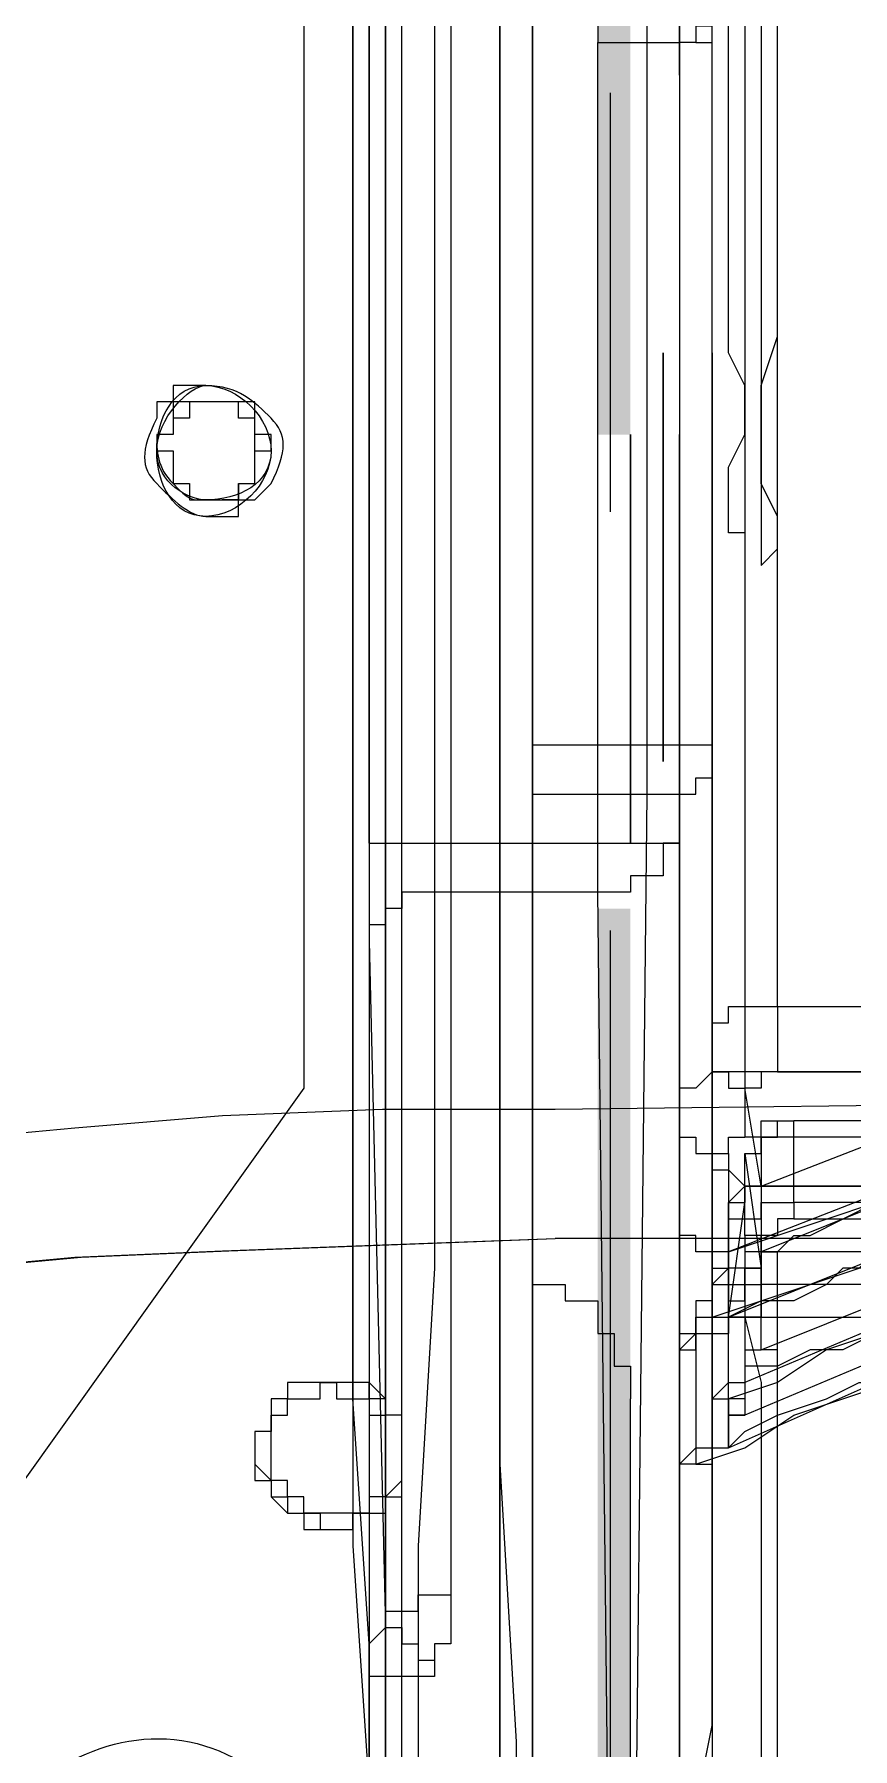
# Model space of a CAD drawing. Header units: millimetres. Extents: x 25083 to 52777, y 24772 to 45779.
# Drawn here: x 49404.81 to 49423.42, y 36092.77 to 36131.73 of the extents above; entities that cross this region are included whole.
import ezdxf

# ---------------------------------------------------------------- set-up
doc = ezdxf.new("R2010")
doc.units = ezdxf.units.MM
doc.layers.add('小车', color=7, linetype='Continuous')

# ---------------------------------------------------------------- blocks, each defined once
blk = doc.blocks.new('zw$D2F4')
h = blk.add_hatch(color=7)
edge = h.paths.add_edge_path(flags=0)
edge.add_spline(control_points=[(528.444, 242.126), (528.444, 242.126), (528.444, 252.524), (528.444, 252.524), (528.444, 252.524), (527.701, 252.524), (527.701, 252.524), (527.701, 252.524), (527.701, 242.126), (527.701, 242.126), (527.701, 242.126), (528.444, 242.126), (528.444, 242.126), (528.444, 242.126), (528.444, 242.126), (528.444, 242.126)], knot_values=[0, 0, 0, 0, 1, 1, 1, 2, 2, 2, 3, 3, 3, 4, 4, 4, 5, 5, 5, 5], degree=3, periodic=0)
edge = h.paths.add_edge_path(flags=0)
edge.add_spline(control_points=[(528.444, 263.294), (528.444, 263.294), (528.444, 295.23), (528.444, 295.23), (528.444, 295.23), (527.701, 295.23), (527.701, 295.23), (527.701, 295.23), (527.701, 263.294), (527.701, 263.294), (527.701, 263.294), (528.444, 263.294), (528.444, 263.294), (528.444, 263.294), (528.444, 263.294), (528.444, 263.294)], knot_values=[0, 0, 0, 0, 1, 1, 1, 2, 2, 2, 3, 3, 3, 4, 4, 4, 5, 5, 5, 5], degree=3, periodic=0)
edge = h.paths.add_edge_path(flags=0)
edge.add_spline(control_points=[(528.444, 306), (528.444, 306), (528.444, 316.398), (528.444, 316.398), (528.444, 316.398), (527.701, 316.398), (527.701, 316.398), (527.701, 316.398), (527.701, 306), (527.701, 306), (527.701, 306), (528.444, 306), (528.444, 306), (528.444, 306), (528.444, 306), (528.444, 306)], knot_values=[0, 0, 0, 0, 1, 1, 1, 2, 2, 2, 3, 3, 3, 4, 4, 4, 5, 5, 5, 5], degree=3, periodic=0)
edge = h.paths.add_edge_path(flags=0)
edge.add_spline(control_points=[(528.444, 327.167), (528.444, 327.167), (528.444, 359.104), (528.444, 359.104), (528.444, 359.104), (527.701, 359.104), (527.701, 359.104), (527.701, 359.104), (527.701, 327.167), (527.701, 327.167), (527.701, 327.167), (528.444, 327.167), (528.444, 327.167), (528.444, 327.167), (528.444, 327.167), (528.444, 327.167)], knot_values=[0, 0, 0, 0, 1, 1, 1, 2, 2, 2, 3, 3, 3, 4, 4, 4, 5, 5, 5, 5], degree=3, periodic=0)
h = blk.add_hatch(color=7)
edge = h.paths.add_edge_path(flags=0)
edge.add_spline(control_points=[(528.444, 114.007), (528.444, 114.007), (528.444, 124.777), (528.444, 124.777), (528.444, 124.777), (527.701, 124.777), (527.701, 124.777), (527.701, 124.777), (527.701, 114.007), (527.701, 114.007), (527.701, 114.007), (528.444, 114.007), (528.444, 114.007), (528.444, 114.007), (528.444, 114.007), (528.444, 114.007)], knot_values=[0, 0, 0, 0, 1, 1, 1, 2, 2, 2, 3, 3, 3, 4, 4, 4, 5, 5, 5, 5], degree=3, periodic=0)
edge = h.paths.add_edge_path(flags=0)
edge.add_spline(control_points=[(528.444, 135.546), (528.444, 135.546), (528.444, 167.483), (528.444, 167.483), (528.444, 167.483), (527.701, 167.483), (527.701, 167.483), (527.701, 167.483), (527.701, 135.546), (527.701, 135.546), (527.701, 135.546), (528.444, 135.546), (528.444, 135.546), (528.444, 135.546), (528.444, 135.546), (528.444, 135.546)], knot_values=[0, 0, 0, 0, 1, 1, 1, 2, 2, 2, 3, 3, 3, 4, 4, 4, 5, 5, 5, 5], degree=3, periodic=0)
edge = h.paths.add_edge_path(flags=0)
edge.add_spline(control_points=[(528.444, 177.881), (528.444, 177.881), (528.444, 188.65), (528.444, 188.65), (528.444, 188.65), (527.701, 188.65), (527.701, 188.65), (527.701, 188.65), (527.701, 177.881), (527.701, 177.881), (527.701, 177.881), (528.444, 177.881), (528.444, 177.881), (528.444, 177.881), (528.444, 177.881), (528.444, 177.881)], knot_values=[0, 0, 0, 0, 1, 1, 1, 2, 2, 2, 3, 3, 3, 4, 4, 4, 5, 5, 5, 5], degree=3, periodic=0)
edge = h.paths.add_edge_path(flags=0)
edge.add_spline(control_points=[(528.444, 199.42), (528.444, 199.42), (528.444, 231.357), (528.444, 231.357), (528.444, 231.357), (527.701, 231.357), (527.701, 231.357), (527.701, 231.357), (527.701, 199.42), (527.701, 199.42), (527.701, 199.42), (528.444, 199.42), (528.444, 199.42), (528.444, 199.42), (528.444, 199.42), (528.444, 199.42)], knot_values=[0, 0, 0, 0, 1, 1, 1, 2, 2, 2, 3, 3, 3, 4, 4, 4, 5, 5, 5, 5], degree=3, periodic=0)
at = {"color": 7, "lineweight": 5}
for points in [[(522.502, 371.359), (522.502, 360.59), (522.131, 355.391), (522.131, 216.874), (522.502, 211.303), (522.502, 210.932), (522.502, 201.277)], [(522.502, 201.277), (522.502, 205.362), (522.873, 206.476), (522.873, 361.704), (522.873, 362.075), (522.873, 366.903), (522.502, 367.274), (522.502, 371.359)], [(525.844, 201.277), (525.844, 207.59), (525.473, 210.932), (525.473, 355.391), (525.473, 360.59), (525.473, 363.932), (525.844, 366.531), (525.844, 371.359)], [(525.844, 371.359), (525.844, 367.274), (526.216, 365.417), (526.216, 217.616), (526.216, 212.046), (526.216, 208.704), (525.844, 206.476), (525.844, 201.277)], [(522.502, 205.362), (522.502, 214.645), (522.131, 220.216), (522.131, 350.192), (522.502, 356.876), (522.502, 359.847), (522.502, 367.274)], [(522.502, 367.274), (522.502, 363.189), (522.873, 361.704), (522.873, 215.76), (522.873, 213.16), (522.873, 210.189), (522.502, 210.189), (522.502, 205.362)], [(523.616, 206.476), (523.616, 209.075), (523.245, 210.189), (523.245, 356.133), (523.245, 358.733), (523.245, 361.704), (523.616, 363.56), (523.616, 366.531)], [(523.616, 366.531), (523.616, 352.048), (523.988, 350.192), (523.988, 223.187), (523.616, 216.874), (523.616, 213.903), (523.616, 206.476)], [(522.502, 365.046), (522.502, 202.391)], [(521.017, 343.136), (521.017, 227.272)], [(526.216, 235.07), (526.216, 339.793)], [(522.502, 232.842), (522.502, 337.937)], [(524.359, 337.937), (524.359, 232.842)], [(525.473, 232.842), (525.473, 337.937)], [(525.473, 337.937), (525.473, 232.842)], [(531.043, 286.689), (531.043, 239.898), (530.672, 239.898), (530.672, 241.383), (531.043, 242.126), (531.043, 243.24), (530.672, 243.983), (530.672, 285.946)], [(531.415, 285.946), (531.415, 239.155), (531.786, 239.527), (531.786, 240.269), (531.415, 241.012), (531.415, 243.24), (531.786, 244.354), (531.786, 286.689)], [(525.473, 262.922), (525.473, 218.73), (525.844, 212.417), (525.844, 203.133)], [(525.844, 206.104), (526.216, 211.303), (526.216, 262.179)], [(526.216, 262.179), (526.216, 235.07)], [(531.786, 229.128), (531.786, 251.781), (532.157, 254.381)], [(528.815, 253.267), (528.815, 235.07)], [(530.301, 228.014), (530.301, 253.638)], [(530.301, 235.07), (530.301, 253.267)], [(531.043, 252.524), (531.043, 227.643)], [(529.558, 250.296), (529.558, 251.781)], [(529.558, 251.781), (529.558, 226.529)], [(529.929, 251.781), (529.929, 251.039), (530.301, 251.039), (530.301, 251.41)], [(527.701, 251.41), (527.701, 251.039)], [(529.558, 251.039), (529.558, 251.41)], [(530.301, 251.41), (529.929, 251.41), (529.929, 251.039), (529.558, 251.039), (529.558, 250.667), (529.558, 250.296)], [(527.701, 232.842), (527.701, 251.039)], [(527.701, 251.039), (529.187, 251.039), (529.558, 251.039)], [(529.558, 251.039), (529.558, 232.842)], [(529.558, 251.039), (529.558, 250.296)], [(529.187, 234.699), (529.187, 240.641), (529.187, 241.383), (529.187, 243.983)], [(529.187, 243.983), (529.187, 237.67), (529.187, 236.927), (529.187, 234.699)], [(530.301, 243.983), (530.301, 236.184), (530.301, 235.813), (530.301, 234.699)], [(530.301, 234.699), (530.301, 242.497), (530.301, 243.983)], [(518.789, 243.24), (518.046, 243.24), (518.046, 242.869), (517.674, 242.869), (517.674, 242.497)], [(518.789, 242.869), (518.046, 242.869), (518.046, 242.497), (518.046, 242.126), (517.674, 242.126), (517.674, 241.755), (518.046, 241.755), (518.046, 241.012), (518.417, 241.012), (518.417, 240.641), (518.789, 240.641)], [(518.417, 242.869), (518.417, 242.497), (518.046, 242.497)], [(518.789, 242.869), (518.417, 242.869)], [(519.903, 242.126), (519.903, 242.497), (519.531, 242.497), (519.531, 242.869), (519.16, 242.869), (518.789, 242.869)], [(518.789, 240.641), (519.531, 240.641), (519.531, 241.012), (519.903, 241.012), (519.903, 241.383), (519.903, 241.755), (520.274, 241.755), (520.274, 242.126), (519.903, 242.126), (519.903, 242.869), (518.789, 242.869)], [(519.903, 241.383), (519.903, 242.126)], [(528.444, 232.842), (528.444, 238.784), (528.444, 239.527), (528.444, 242.126)], [(528.444, 242.126), (528.444, 235.813), (528.444, 235.07), (528.444, 232.842)], [(529.558, 242.126), (529.558, 234.328), (529.558, 233.956), (529.558, 232.842)], [(529.558, 232.842), (529.558, 240.641), (529.558, 242.126)], [(519.531, 240.641), (519.531, 241.012), (519.903, 241.012), (519.903, 241.383)], [(526.216, 241.383), (526.216, 237.298)], [(526.216, 237.298), (526.216, 241.383)], [(518.789, 240.269), (519.531, 240.269), (519.531, 240.641), (519.903, 240.641), (520.274, 241.012)], [(519.531, 241.012), (519.531, 240.641), (519.16, 240.641)], [(526.216, 241.012), (526.216, 238.784), (526.216, 237.67)], [(526.216, 237.67), (526.216, 239.527), (526.216, 241.012)], [(526.216, 237.298), (526.216, 239.898), (526.216, 241.012)], [(526.216, 241.012), (526.216, 238.784), (526.216, 237.298)], [(529.187, 241.012), (529.187, 238.412), (529.187, 238.041), (529.187, 237.298)], [(529.187, 237.298), (529.187, 240.269), (529.187, 241.012)], [(518.789, 240.641), (519.531, 240.641)], [(525.473, 235.442), (525.473, 239.527)], [(525.473, 239.527), (525.473, 235.442)], [(525.473, 235.442), (525.473, 238.041), (525.473, 239.155)], [(525.473, 239.155), (525.473, 236.927), (525.473, 236.556), (525.473, 235.442)], [(528.444, 239.155), (528.444, 236.556), (528.444, 236.184), (528.444, 235.442)], [(528.444, 235.442), (528.444, 238.412), (528.444, 239.155)], [(528.815, 235.07), (526.216, 235.07)], [(526.216, 233.956), (526.216, 235.07)], [(530.301, 235.07), (529.558, 235.07), (529.187, 235.07), (528.815, 235.07)], [(528.815, 235.07), (528.815, 233.956)], [(528.815, 233.956), (529.929, 233.956), (529.929, 234.328), (530.301, 234.328), (530.301, 235.07)], [(530.301, 235.07), (530.301, 200.534)], [(526.216, 233.956), (526.216, 221.33)], [(526.216, 233.956), (528.815, 233.956)], [(526.216, 199.048), (526.216, 233.956)], [(528.815, 233.956), (528.444, 199.048)], [(522.502, 232.842), (523.616, 232.842), (524.359, 232.842)], [(524.359, 232.842), (525.473, 232.842)], [(525.473, 232.842), (527.701, 232.842)], [(525.473, 232.842), (525.473, 231.728)], [(529.558, 232.842), (529.187, 232.842), (529.187, 232.099), (528.815, 232.099), (528.444, 232.099), (528.444, 231.728), (527.701, 231.728)], [(527.701, 231.728), (527.701, 232.842)], [(527.701, 232.842), (529.187, 232.842), (529.558, 232.842)], [(529.558, 199.048), (529.558, 232.842)], [(524.359, 231.728), (523.245, 231.728), (523.245, 231.357), (522.873, 231.357), (522.873, 230.985), (522.502, 230.985), (522.502, 230.614)], [(525.473, 231.728), (524.359, 231.728)], [(524.359, 231.728), (524.359, 215.76)], [(525.473, 199.048), (525.473, 231.728)], [(527.701, 231.728), (525.473, 231.728)], [(525.473, 231.728), (525.473, 197.934)], [(528.072, 197.934), (527.701, 231.728)], [(522.502, 230.614), (522.873, 215.017)], [(530.301, 228.014), (530.301, 228.757), (530.672, 228.757), (530.672, 229.128), (531.043, 229.128), (531.786, 229.128)], [(531.786, 229.128), (538.099, 229.128)], [(531.786, 229.128), (531.786, 227.643)], [(530.301, 225.786), (530.301, 228.014)], [(530.301, 228.014), (530.301, 227.643), (530.672, 227.643), (530.672, 227.272), (531.043, 227.272)], [(531.043, 227.643), (530.301, 227.643), (529.929, 227.272), (529.558, 227.272), (529.558, 226.529)], [(530.672, 223.558), (536.242, 225.415), (537.356, 226.158), (538.471, 226.529), (539.213, 226.9), (541.441, 227.643)], [(537.356, 227.643), (531.043, 227.643)], [(531.043, 227.643), (531.043, 226.158)], [(531.786, 227.643), (531.415, 227.643), (531.415, 227.272), (531.043, 227.272)], [(531.415, 225.044), (538.099, 227.643)], [(531.786, 227.643), (538.099, 227.643)], [(521.017, 227.272), (508.019, 209.075)], [(531.415, 225.044), (531.043, 227.272)], [(529.558, 226.529), (529.558, 224.301)], [(529.558, 226.529), (529.558, 226.158), (529.929, 226.158), (529.929, 225.786), (530.301, 225.786), (530.672, 225.786)], [(531.043, 225.786), (531.415, 225.786), (531.415, 226.529), (531.786, 226.529), (532.157, 226.529)], [(538.842, 226.529), (531.415, 223.558)], [(531.415, 226.158), (531.786, 226.158), (531.786, 226.529), (532.157, 226.529)], [(531.786, 223.558), (532.157, 223.929), (532.529, 223.929), (534.014, 224.672), (534.386, 224.672), (535.871, 225.415), (536.614, 225.415), (536.985, 225.786), (537.728, 226.158), (538.471, 226.158), (539.213, 226.529)], [(539.956, 226.529), (532.157, 226.529)], [(538.842, 226.529), (532.157, 226.529)], [(532.157, 224.672), (532.157, 226.529)], [(529.929, 222.073), (530.301, 222.073), (533.643, 223.187), (534.014, 223.558), (537.356, 224.672), (537.728, 225.044), (538.842, 225.415), (539.585, 225.786), (540.699, 226.158)], [(537.356, 226.158), (530.672, 223.558)], [(530.672, 225.786), (530.672, 226.158), (531.043, 226.158)], [(537.356, 226.158), (531.043, 226.158)], [(531.043, 225.786), (531.415, 225.786), (531.415, 226.158)], [(531.415, 226.158), (531.415, 223.558)], [(530.301, 222.815), (530.301, 225.786)], [(530.301, 225.786), (530.301, 225.415), (530.672, 225.415), (531.043, 225.044), (531.415, 225.044)], [(530.672, 225.786), (530.672, 223.558)], [(531.043, 225.786), (531.415, 223.187)], [(531.043, 223.929), (531.043, 225.786)], [(530.672, 222.073), (538.099, 225.044)], [(538.471, 225.044), (538.099, 225.044), (535.871, 223.929), (535.5, 223.929), (534.014, 223.187), (533.272, 223.187), (532.9, 222.815), (532.157, 222.444), (531.415, 222.444), (530.672, 222.073)], [(530.672, 223.558), (530.672, 224.301), (531.043, 224.301), (531.043, 225.044), (531.415, 225.044)], [(531.415, 225.044), (531.043, 225.044), (530.672, 224.672), (530.672, 224.301)], [(531.415, 225.044), (531.043, 225.044), (531.043, 224.672)], [(539.213, 225.044), (531.415, 225.044)], [(531.415, 225.044), (538.099, 225.044)], [(531.415, 225.044), (531.415, 223.558)], [(530.672, 222.073), (531.043, 224.672)], [(541.441, 224.672), (538.099, 223.558), (537.356, 222.815), (532.9, 221.33), (531.786, 220.587), (530.672, 220.216)], [(530.672, 224.301), (530.672, 224.672), (531.043, 224.672)], [(531.043, 223.929), (531.043, 224.301), (531.415, 224.301), (531.415, 224.672), (531.786, 224.672), (532.157, 224.672)], [(539.956, 224.672), (532.157, 224.672)], [(529.558, 224.301), (529.558, 221.33)], [(530.672, 223.558), (529.929, 223.558), (529.929, 223.929), (529.558, 223.929), (529.558, 224.301)], [(530.672, 221.701), (530.672, 224.301)], [(530.672, 224.301), (530.672, 222.815)], [(531.415, 221.33), (538.842, 224.301)], [(532.157, 224.301), (531.786, 224.301), (531.786, 223.929), (531.415, 223.929)], [(532.157, 224.301), (538.842, 224.301)], [(531.043, 223.929), (531.043, 221.33)], [(531.415, 223.929), (531.043, 223.929)], [(531.415, 221.33), (531.415, 223.929)], [(539.213, 223.929), (538.842, 223.929), (536.614, 222.815), (536.242, 222.815), (534.757, 222.073), (534.014, 222.073), (534.014, 221.701), (533.272, 221.33), (532.529, 221.33), (531.786, 220.959)], [(529.929, 218.73), (531.043, 219.102), (532.157, 219.845), (535.5, 220.959), (536.614, 221.701), (539.956, 222.815), (540.699, 223.558)], [(530.672, 223.558), (530.301, 223.558), (530.301, 222.444), (529.929, 222.444), (529.929, 222.073)], [(531.786, 223.558), (531.043, 223.558), (531.043, 223.187), (530.672, 223.187), (530.301, 222.815), (530.301, 222.444)], [(530.301, 222.815), (530.301, 223.187), (530.672, 223.187), (530.672, 223.558)], [(530.672, 220.216), (530.672, 223.558)], [(531.415, 223.558), (531.415, 223.187), (530.672, 223.187), (530.672, 222.815)], [(538.099, 223.558), (531.043, 220.587)], [(531.043, 222.815), (531.043, 223.187), (531.415, 223.187), (531.415, 223.558), (531.786, 223.558)], [(531.786, 223.558), (531.415, 223.558), (531.415, 223.187), (531.043, 223.187), (531.043, 222.815)], [(538.099, 223.558), (531.415, 223.558)], [(531.786, 223.558), (531.415, 223.558)], [(531.415, 223.558), (531.415, 223.187)], [(538.099, 223.558), (531.786, 223.558)], [(538.099, 223.558), (531.786, 223.558)], [(531.786, 207.59), (531.786, 223.558)], [(531.415, 223.187), (531.415, 222.073), (531.043, 222.073), (531.043, 221.33)], [(531.043, 222.815), (531.043, 223.187), (531.415, 223.187)], [(526.216, 222.815), (526.958, 222.815), (526.958, 222.444)], [(530.301, 219.845), (530.301, 222.815)], [(530.301, 222.444), (530.301, 222.815), (530.672, 222.815), (531.043, 222.815)], [(530.672, 220.216), (530.672, 222.815)], [(530.672, 219.102), (531.043, 219.473), (531.786, 219.845), (532.9, 220.216), (533.643, 220.587), (534.014, 220.587), (535.5, 221.33), (537.728, 222.073), (539.213, 222.815)], [(530.672, 222.815), (530.672, 222.444), (531.043, 222.444)], [(538.099, 222.815), (531.043, 219.845)], [(531.043, 222.815), (531.043, 220.587)], [(531.043, 222.815), (531.043, 220.959)], [(531.043, 222.444), (531.043, 222.815), (531.415, 222.815)], [(538.099, 222.815), (531.415, 222.815)], [(526.958, 222.444), (527.701, 222.444), (527.701, 221.701), (528.072, 221.701), (528.072, 220.959), (528.444, 220.959), (528.444, 220.216)], [(529.929, 205.733), (529.929, 210.932), (530.301, 212.789), (530.301, 222.444)], [(530.301, 222.444), (530.301, 219.845)], [(531.043, 222.444), (531.043, 219.845)], [(529.558, 221.33), (529.558, 221.701), (529.929, 221.701), (529.929, 222.073)], [(529.558, 220.959), (529.558, 221.33), (529.929, 221.701), (530.301, 221.701), (530.301, 222.073), (531.043, 222.073)], [(529.558, 220.959), (529.558, 221.33), (529.929, 221.33), (529.929, 221.701), (530.301, 221.701), (530.672, 221.701)], [(529.929, 222.073), (529.929, 218.73)], [(530.672, 219.102), (537.356, 222.073)], [(530.672, 222.073), (530.672, 221.701)], [(531.043, 222.073), (530.672, 222.073), (530.672, 221.701)], [(530.672, 222.073), (530.672, 221.701)], [(530.672, 219.102), (530.672, 221.701)], [(530.672, 219.473), (530.672, 221.701)], [(531.043, 222.073), (537.356, 222.073)], [(531.043, 222.073), (537.356, 222.073)], [(531.043, 222.073), (531.415, 220.587), (531.415, 206.847)], [(526.216, 221.33), (526.216, 220.587)], [(529.558, 221.33), (529.558, 217.988)], [(531.043, 221.33), (531.415, 221.33)], [(531.043, 221.33), (531.043, 220.959)], [(531.786, 220.959), (531.786, 221.33), (531.415, 221.33)], [(529.558, 218.359), (529.558, 220.959)], [(529.558, 220.959), (529.558, 204.99)], [(531.786, 220.959), (531.043, 220.959)], [(521.759, 220.587), (520.645, 220.587), (520.645, 220.216), (520.274, 220.216), (520.274, 219.845), (520.274, 219.473), (519.903, 219.473), (519.903, 218.73), (520.274, 218.359), (520.274, 217.988), (520.645, 217.988), (520.645, 217.616), (521.388, 217.616), (521.388, 217.245), (521.759, 217.245)], [(521.759, 220.587), (520.645, 220.587), (520.645, 220.216), (520.274, 220.216), (520.274, 219.845), (520.274, 219.473), (519.903, 219.473), (519.903, 218.359), (520.274, 218.359), (520.274, 217.988), (520.645, 217.616), (521.017, 217.616), (521.017, 217.245), (521.759, 217.245)], [(521.759, 217.616), (521.017, 217.616), (521.017, 217.988), (520.645, 217.988), (520.645, 218.359), (520.274, 218.359), (520.274, 219.845), (520.645, 219.845), (520.645, 220.216), (521.388, 220.216), (521.388, 220.587), (521.759, 220.587)], [(521.759, 217.245), (522.131, 217.245), (522.131, 217.616), (522.873, 217.616), (522.873, 217.988), (523.245, 218.359), (523.245, 219.845), (522.873, 219.845), (522.873, 220.216), (522.502, 220.587), (521.759, 220.587)], [(521.759, 217.245), (522.131, 217.245), (522.131, 217.616), (522.873, 217.616), (522.873, 217.988), (523.245, 217.988), (523.245, 219.845), (522.873, 219.845), (522.873, 220.216), (522.502, 220.216), (522.502, 220.587), (521.759, 220.587)], [(521.759, 220.587), (521.759, 220.216), (522.502, 220.216), (522.502, 219.845), (522.873, 219.845), (522.873, 219.473), (522.873, 217.988), (522.502, 217.988), (522.502, 217.616), (521.759, 217.616)], [(526.216, 220.587), (526.216, 199.048)], [(530.301, 219.845), (530.301, 220.216), (530.672, 220.587), (531.043, 220.587)], [(531.043, 220.587), (531.043, 220.216), (530.672, 220.216)], [(528.444, 205.733), (528.444, 220.216)], [(530.301, 219.845), (530.301, 220.216), (530.672, 220.216)], [(531.043, 219.845), (530.672, 219.845), (530.672, 220.216)], [(530.672, 219.102), (530.672, 219.845), (531.043, 219.845)], [(530.672, 219.473), (530.672, 219.102)], [(529.558, 218.359), (529.558, 218.73), (529.929, 219.102), (530.301, 219.102), (530.672, 219.102)], [(529.929, 218.73), (530.301, 218.73), (530.301, 219.102), (530.672, 219.102)], [(529.929, 218.73), (529.558, 218.73), (529.558, 217.988)], [(529.558, 217.988), (529.558, 218.359)], [(523.245, 215.388), (523.616, 215.388), (523.616, 215.76), (524.359, 215.76)], [(524.359, 215.76), (524.359, 214.645), (523.988, 214.645), (523.988, 213.903)], [(522.873, 215.017), (522.873, 215.388), (523.245, 215.388)], [(522.502, 214.645), (522.873, 215.017)], [(522.873, 215.017), (523.245, 215.017), (523.245, 214.645)], [(523.245, 214.645), (523.616, 214.645), (523.616, 214.274), (523.988, 214.274), (523.988, 213.903)], [(523.988, 213.903), (522.502, 213.903)]]:
    blk.add_lwpolyline(points, dxfattribs=at)
for points in [[(479.053, 227.272), (500.963, 239.155), (514.704, 261.437), (515.446, 285.946)], [(520.274, 242.497), (519.903, 242.869), (519.531, 243.24), (518.789, 243.24)], [(517.674, 242.497), (517.303, 241.755), (517.303, 241.383), (517.674, 241.012)], [(518.046, 242.497), (518.046, 242.497), (518.046, 242.497), (518.046, 242.126)], [(520.274, 241.012), (520.645, 241.755), (520.645, 242.126), (520.274, 242.497)], [(518.046, 242.126), (518.046, 242.126), (517.674, 242.126), (517.674, 242.126)], [(517.674, 242.126), (517.674, 241.755), (517.674, 241.383), (518.046, 241.012)], [(517.674, 241.012), (518.046, 240.641), (518.417, 240.269), (518.789, 240.269)], [(518.046, 241.012), (518.417, 240.641), (518.417, 240.641), (518.789, 240.641)], [(526.216, 233.956), (526.216, 234.328), (526.216, 234.699), (526.216, 235.07)], [(522.502, 232.842), (522.502, 232.099), (522.502, 231.357), (522.502, 230.614)], [(524.359, 232.842), (524.359, 232.471), (524.359, 232.099), (524.359, 231.728)], [(525.473, 232.842), (525.473, 232.471), (525.473, 232.099), (525.473, 231.728)], [(532.157, 224.672), (532.157, 224.672), (532.157, 224.672), (532.157, 224.301)], [(531.415, 222.815), (531.415, 223.187), (531.415, 223.187), (531.415, 223.558)], [(530.672, 220.216), (530.672, 219.845), (530.672, 219.845), (530.672, 219.473)], [(513.961, 210.189), (514.704, 211.675), (516.56, 212.789), (518.417, 212.417)], [(518.417, 212.417), (520.274, 212.046), (521.759, 210.189), (521.759, 208.332)]]:
    blk.add_open_spline(points, degree=3, dxfattribs=at)
for points in [[(518.789, 243.24), (518.417, 243.24), (517.674, 242.497), (517.674, 241.755), (517.674, 241.012), (518.417, 240.641), (518.789, 240.641), (519.531, 240.641), (520.274, 241.012), (520.274, 241.755), (520.274, 242.497), (519.531, 243.24), (518.789, 243.24)], [(518.789, 243.24), (518.046, 243.24), (517.674, 242.497), (517.674, 241.755), (517.674, 241.012), (518.046, 240.269), (518.789, 240.269), (519.531, 240.269), (520.274, 241.012), (520.274, 241.755), (520.274, 242.497), (519.531, 243.24), (518.789, 243.24)]]:
    blk.add_open_spline(points, degree=3, knots=[0, 0, 0, 0, 1, 1, 1, 2, 2, 2, 3, 3, 3, 4, 4, 4, 4], dxfattribs=at)
blk = doc.blocks.new('A$C1A4175F5')
at = {"layer": '小车', "color": 7, "lineweight": 0}
for points in [[(327.427, 512.907), (327.427, 501.709)], [(327.427, 512.907), (327.427, 501.709)], [(330.366, 501.709), (330.506, 512.907)], [(325.187, 482.39), (325.607, 482.67), (326.027, 483.79), (326.307, 485.61), (326.727, 487.99), (327.007, 490.93), (327.147, 494.289), (327.287, 497.929), (327.427, 501.709)], [(325.187, 482.111), (325.607, 482.53), (326.027, 483.51), (326.307, 485.33), (326.727, 487.85), (327.007, 490.79), (327.147, 494.149), (327.287, 497.789), (327.427, 501.709)], [(328.127, 482.111), (328.546, 482.53), (328.966, 483.51), (329.386, 485.33), (329.666, 487.85), (329.946, 490.79), (330.226, 494.149), (330.366, 497.789), (330.366, 501.709)]]:
    blk.add_lwpolyline(points, dxfattribs=at)
at = {"layer": '小车', "color": 1, "lineweight": 0}
for points in [[(286.831, 502.968), (334.426, 502.968)], [(286.831, 502.968), (334.426, 502.968)], [(343.945, 502.968), (353.464, 502.968)], [(343.945, 502.968), (353.464, 502.968)]]:
    blk.add_lwpolyline(points, dxfattribs=at)

msp = doc.modelspace()

# ---------------------------------------------------------------- block references
msp.add_blockref('zw$D2F4', (48889.923, 35880.503))
at = {"layer": '小车', "ltscale": 10, "xscale": -1, "rotation": 270}
msp.add_blockref('A$C1A4175F5', (48914.945, 35776.933), dxfattribs=at)

doc.saveas('drawing.dxf')
